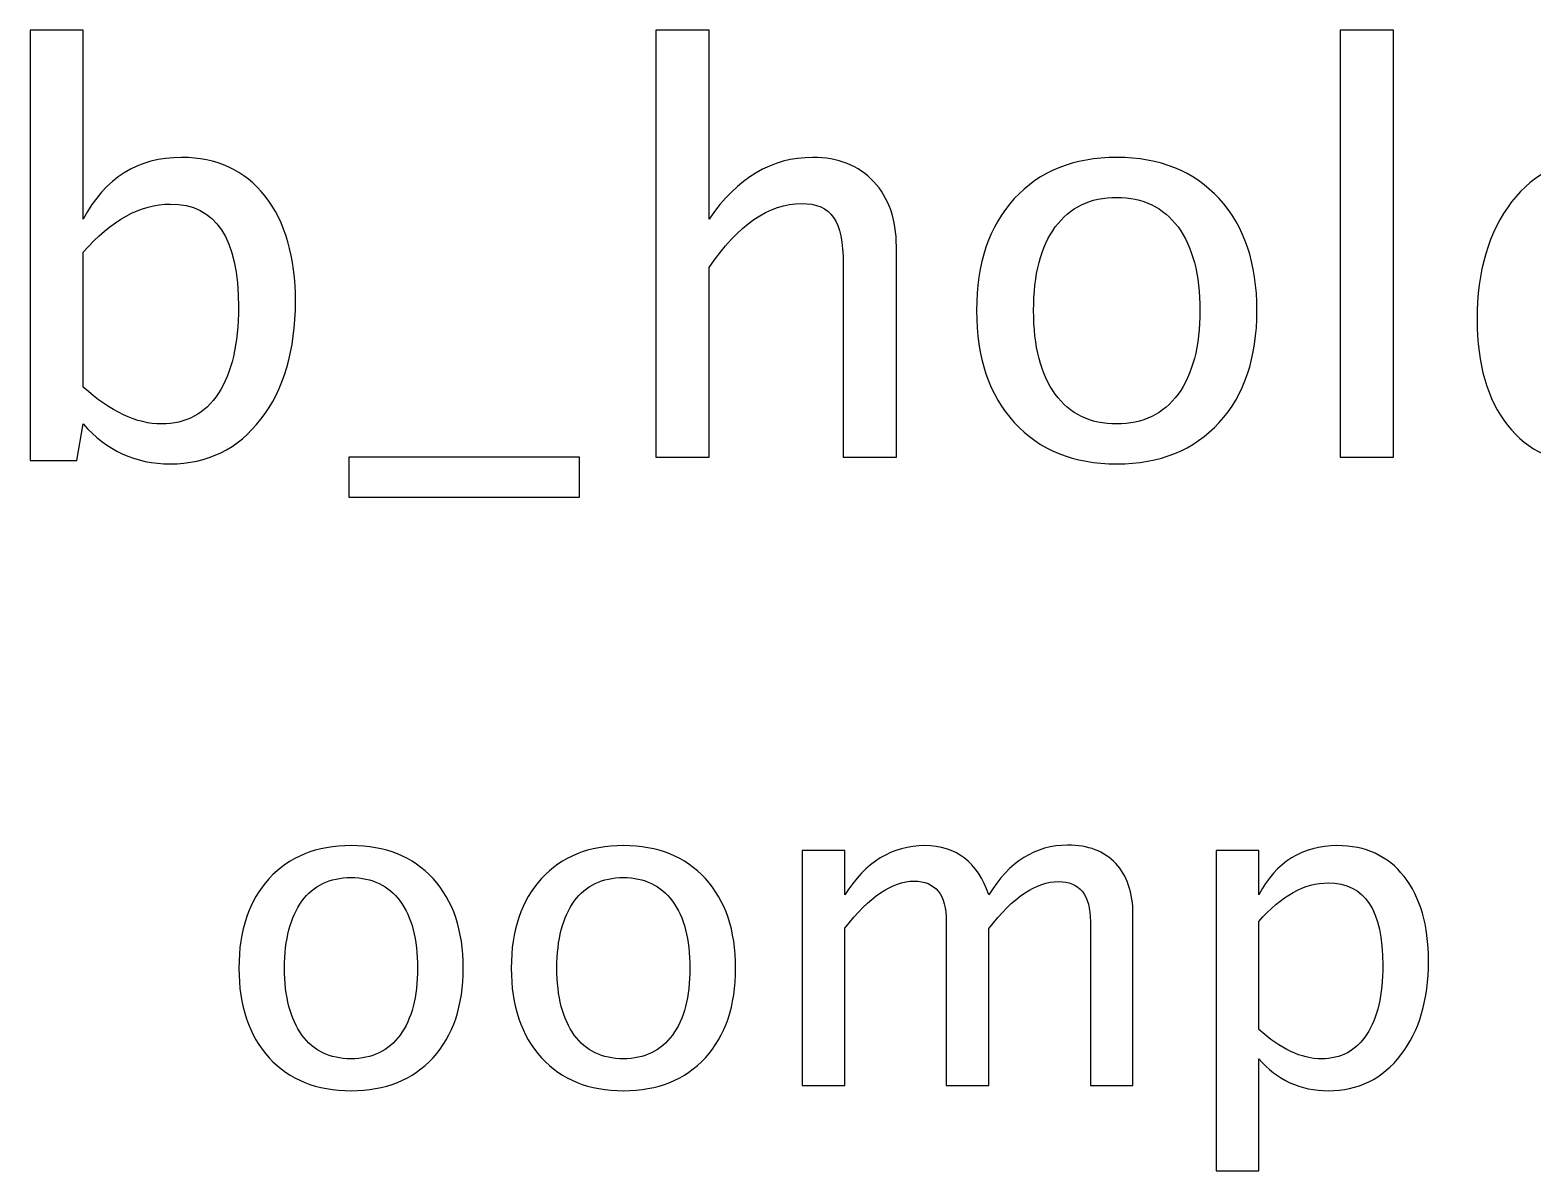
# Model space of a CAD drawing. Header units: centimetres. Extents: x -32.7 to 32.7, y -29.5 to 43.7.
# Drawn here: x -9 to -1.83, y 38.26 to 43.71 of the extents above; entities that cross this region are included whole.
import ezdxf

# ---------------------------------------------------------------- set-up
doc = ezdxf.new("R2010")
doc.units = ezdxf.units.CM
doc.header["$MEASUREMENT"] = 0
doc.layers.add('Layer 1', color=7, linetype='Continuous')

msp = doc.modelspace()

# ---------------------------------------------------------------- linework, layer by layer
at = {"layer": 'Layer 1'}
for points, knots in [([(-9.00175, 41.65457), (-9.00175, 41.65457), (-9.00175, 43.71037), (-9.00175, 43.71037), (-9.00175, 43.71037), (-9.00175, 43.71037), (-8.74775, 43.71037), (-8.74775, 43.71037), (-8.74775, 43.71037), (-8.74775, 43.71037), (-8.74775, 42.80771), (-8.74775, 42.80771), (-8.74775, 42.80771), (-8.64368, 43.00394), (-8.48714, 43.10183), (-8.27856, 43.10183), (-8.27856, 43.10183), (-8.10966, 43.10183), (-7.97693, 43.04054), (-7.87992, 42.91751), (-7.87992, 42.91751), (-7.7829, 42.79448), (-7.7344, 42.62647), (-7.7344, 42.41348), (-7.7344, 42.41348), (-7.7344, 42.18153), (-7.78952, 41.99411), (-7.89932, 41.85212), (-7.89932, 41.85212), (-8.00912, 41.70969), (-8.15376, 41.63869), (-8.3328, 41.63869), (-8.3328, 41.63869), (-8.49904, 41.63869), (-8.63751, 41.70219), (-8.74775, 41.82963), (-8.74775, 41.82963), (-8.74775, 41.82963), (-8.77862, 41.65457), (-8.77862, 41.65457), (-8.77862, 41.65457), (-8.77862, 41.65457), (-9.00175, 41.65457), (-9.00175, 41.65457)], [0, 0, 0, 0, 0.0833333, 0.0833333, 0.0833333, 0.0833333, 0.1666667, 0.1666667, 0.1666667, 0.1666667, 0.25, 0.25, 0.25, 0.25, 0.3333333, 0.3333333, 0.3333333, 0.3333333, 0.4166667, 0.4166667, 0.4166667, 0.4166667, 0.5, 0.5, 0.5, 0.5, 0.5833333, 0.5833333, 0.5833333, 0.5833333, 0.6666667, 0.6666667, 0.6666667, 0.6666667, 0.75, 0.75, 0.75, 0.75, 0.8333333, 0.8333333, 0.8333333, 0.8333333, 1, 1, 1, 1]), ([(-6.01373, 41.67044), (-6.01373, 41.67044), (-6.01373, 43.71037), (-6.01373, 43.71037), (-6.01373, 43.71037), (-6.01373, 43.71037), (-5.75973, 43.71037), (-5.75973, 43.71037), (-5.75973, 43.71037), (-5.75973, 43.71037), (-5.75973, 42.80771), (-5.75973, 42.80771), (-5.75973, 42.80771), (-5.62523, 43.00394), (-5.46031, 43.10183), (-5.2654, 43.10183), (-5.2654, 43.10183), (-5.14281, 43.10183), (-5.04536, 43.06347), (-4.97348, 42.9863), (-4.97348, 42.9863), (-4.9016, 42.90957), (-4.86544, 42.80594), (-4.86544, 42.6763), (-4.86544, 42.6763), (-4.86544, 42.6763), (-4.86544, 41.67044), (-4.86544, 41.67044), (-4.86544, 41.67044), (-4.86544, 41.67044), (-5.11944, 41.67044), (-5.11944, 41.67044), (-5.11944, 41.67044), (-5.11944, 41.67044), (-5.11944, 42.59339), (-5.11944, 42.59339), (-5.11944, 42.59339), (-5.11944, 42.69746), (-5.13487, 42.77155), (-5.1653, 42.81564), (-5.1653, 42.81564), (-5.19617, 42.86018), (-5.24688, 42.88223), (-5.31788, 42.88223), (-5.31788, 42.88223), (-5.47398, 42.88223), (-5.62127, 42.78037), (-5.75973, 42.57664), (-5.75973, 42.57664), (-5.75973, 42.57664), (-5.75973, 41.67044), (-5.75973, 41.67044), (-5.75973, 41.67044), (-5.75973, 41.67044), (-6.01373, 41.67044), (-6.01373, 41.67044)], [0, 0, 0, 0, 0.0666667, 0.0666667, 0.0666667, 0.0666667, 0.1333333, 0.1333333, 0.1333333, 0.1333333, 0.2, 0.2, 0.2, 0.2, 0.2666667, 0.2666667, 0.2666667, 0.2666667, 0.3333333, 0.3333333, 0.3333333, 0.3333333, 0.4, 0.4, 0.4, 0.4, 0.4666667, 0.4666667, 0.4666667, 0.4666667, 0.5333333, 0.5333333, 0.5333333, 0.5333333, 0.6, 0.6, 0.6, 0.6, 0.6666667, 0.6666667, 0.6666667, 0.6666667, 0.7333333, 0.7333333, 0.7333333, 0.7333333, 0.8, 0.8, 0.8, 0.8, 0.8666667, 0.8666667, 0.8666667, 0.8666667, 1, 1, 1, 1]), ([(-2.74613, 41.67044), (-2.74613, 41.67044), (-2.74613, 43.71037), (-2.74613, 43.71037), (-2.74613, 43.71037), (-2.74613, 43.71037), (-2.49213, 43.71037), (-2.49213, 43.71037), (-2.49213, 43.71037), (-2.49213, 43.71037), (-2.49213, 41.67044), (-2.49213, 41.67044), (-2.49213, 41.67044), (-2.49213, 41.67044), (-2.74613, 41.67044), (-2.74613, 41.67044)], [0, 0, 0, 0, 0.2, 0.2, 0.2, 0.2, 0.4, 0.4, 0.4, 0.4, 0.6, 0.6, 0.6, 0.6, 1, 1, 1, 1]), ([(-1.07926, 41.67044), (-1.07926, 41.67044), (-1.07926, 41.9337), (-1.07926, 41.9337), (-1.07926, 41.9337), (-1.18289, 41.73703), (-1.33899, 41.63869), (-1.54757, 41.63869), (-1.54757, 41.63869), (-1.71691, 41.63869), (-1.85008, 41.69999), (-1.94709, 41.82302), (-1.94709, 41.82302), (-2.04411, 41.94605), (-2.09262, 42.11406), (-2.09262, 42.32705), (-2.09262, 42.32705), (-2.09262, 42.55988), (-2.03749, 42.74729), (-1.92769, 42.88929), (-1.92769, 42.88929), (-1.81745, 43.03084), (-1.67281, 43.10183), (-1.49333, 43.10183), (-1.49333, 43.10183), (-1.32709, 43.10183), (-1.18862, 43.03833), (-1.07926, 42.91089), (-1.07926, 42.91089), (-1.07926, 42.91089), (-1.07926, 43.71037), (-1.07926, 43.71037), (-1.07926, 43.71037), (-1.07926, 43.71037), (-0.82526, 43.71037), (-0.82526, 43.71037), (-0.82526, 43.71037), (-0.82526, 43.71037), (-0.82526, 41.67044), (-0.82526, 41.67044), (-0.82526, 41.67044), (-0.82526, 41.67044), (-1.07926, 41.67044), (-1.07926, 41.67044)], [0, 0, 0, 0, 0.0833333, 0.0833333, 0.0833333, 0.0833333, 0.1666667, 0.1666667, 0.1666667, 0.1666667, 0.25, 0.25, 0.25, 0.25, 0.3333333, 0.3333333, 0.3333333, 0.3333333, 0.4166667, 0.4166667, 0.4166667, 0.4166667, 0.5, 0.5, 0.5, 0.5, 0.5833333, 0.5833333, 0.5833333, 0.5833333, 0.6666667, 0.6666667, 0.6666667, 0.6666667, 0.75, 0.75, 0.75, 0.75, 0.8333333, 0.8333333, 0.8333333, 0.8333333, 1, 1, 1, 1]), ([(-3.81328, 41.63869), (-4.01921, 41.63869), (-4.18237, 41.70439), (-4.30232, 41.8358), (-4.30232, 41.8358), (-4.4227, 41.96721), (-4.48268, 42.14581), (-4.48268, 42.37114), (-4.48268, 42.37114), (-4.48268, 42.59604), (-4.4227, 42.77419), (-4.30232, 42.90516), (-4.30232, 42.90516), (-4.18237, 43.03613), (-4.01921, 43.10183), (-3.81328, 43.10183), (-3.81328, 43.10183), (-3.60735, 43.10183), (-3.44419, 43.03613), (-3.32424, 42.90516), (-3.32424, 42.90516), (-3.20386, 42.77419), (-3.14389, 42.59604), (-3.14389, 42.37114), (-3.14389, 42.37114), (-3.14389, 42.14581), (-3.20386, 41.96721), (-3.32424, 41.8358), (-3.32424, 41.8358), (-3.44419, 41.70439), (-3.60735, 41.63869), (-3.81328, 41.63869)], [0, 0, 0, 0, 0.1111111, 0.1111111, 0.1111111, 0.1111111, 0.2222222, 0.2222222, 0.2222222, 0.2222222, 0.3333333, 0.3333333, 0.3333333, 0.3333333, 0.4444444, 0.4444444, 0.4444444, 0.4444444, 0.5555556, 0.5555556, 0.5555556, 0.5555556, 0.6666667, 0.6666667, 0.6666667, 0.6666667, 0.7777778, 0.7777778, 0.7777778, 0.7777778, 1, 1, 1, 1]), ([(-3.81372, 41.82919), (-3.68804, 41.82919), (-3.59015, 41.87637), (-3.52048, 41.97118), (-3.52048, 41.97118), (-3.45124, 42.06555), (-3.41641, 42.19917), (-3.41641, 42.37114), (-3.41641, 42.37114), (-3.41641, 42.54268), (-3.45124, 42.67586), (-3.52048, 42.77022), (-3.52048, 42.77022), (-3.59015, 42.86415), (-3.68804, 42.91133), (-3.81372, 42.91133), (-3.81372, 42.91133), (-3.93984, 42.91133), (-4.03773, 42.86415), (-4.10653, 42.77022), (-4.10653, 42.77022), (-4.17576, 42.67586), (-4.21015, 42.54268), (-4.21015, 42.37114), (-4.21015, 42.37114), (-4.21015, 42.19917), (-4.17576, 42.06555), (-4.10653, 41.97118), (-4.10653, 41.97118), (-4.03773, 41.87637), (-3.93984, 41.82919), (-3.81372, 41.82919)], [0, 0, 0, 0, 0.1111111, 0.1111111, 0.1111111, 0.1111111, 0.2222222, 0.2222222, 0.2222222, 0.2222222, 0.3333333, 0.3333333, 0.3333333, 0.3333333, 0.4444444, 0.4444444, 0.4444444, 0.4444444, 0.5555556, 0.5555556, 0.5555556, 0.5555556, 0.6666667, 0.6666667, 0.6666667, 0.6666667, 0.7777778, 0.7777778, 0.7777778, 0.7777778, 1, 1, 1, 1]), ([(-8.74775, 42.0047), (-8.61678, 41.88784), (-8.49199, 41.82919), (-8.37337, 41.82919), (-8.37337, 41.82919), (-8.25651, 41.82919), (-8.16611, 41.87814), (-8.10261, 41.97559), (-8.10261, 41.97559), (-8.03867, 42.07305), (-8.00692, 42.21019), (-8.00692, 42.38746), (-8.00692, 42.38746), (-8.00692, 42.71554), (-8.1154, 42.87958), (-8.33236, 42.87958), (-8.33236, 42.87958), (-8.47435, 42.87958), (-8.61281, 42.80286), (-8.74775, 42.64896), (-8.74775, 42.64896), (-8.74775, 42.64896), (-8.74775, 42.0047), (-8.74775, 42.0047)], [0, 0, 0, 0, 0.1428571, 0.1428571, 0.1428571, 0.1428571, 0.2857143, 0.2857143, 0.2857143, 0.2857143, 0.4285714, 0.4285714, 0.4285714, 0.4285714, 0.5714286, 0.5714286, 0.5714286, 0.5714286, 0.7142857, 0.7142857, 0.7142857, 0.7142857, 1, 1, 1, 1]), ([(-7.47952, 41.47994), (-7.47952, 41.47994), (-7.47952, 41.67044), (-7.47952, 41.67044), (-7.47952, 41.67044), (-7.47952, 41.67044), (-6.37885, 41.67044), (-6.37885, 41.67044), (-6.37885, 41.67044), (-6.37885, 41.67044), (-6.37885, 41.47994), (-6.37885, 41.47994), (-6.37885, 41.47994), (-6.37885, 41.47994), (-7.47952, 41.47994), (-7.47952, 41.47994)], [0, 0, 0, 0, 0.2, 0.2, 0.2, 0.2, 0.4, 0.4, 0.4, 0.4, 0.6, 0.6, 0.6, 0.6, 1, 1, 1, 1]), ([(-7.46899, 38.64504), (-7.63374, 38.64504), (-7.76427, 38.6976), (-7.86022, 38.80273), (-7.86022, 38.80273), (-7.95653, 38.90786), (-8.00451, 39.05074), (-8.00451, 39.231), (-8.00451, 39.231), (-8.00451, 39.41092), (-7.95653, 39.55344), (-7.86022, 39.65822), (-7.86022, 39.65822), (-7.76427, 39.76299), (-7.63374, 39.81556), (-7.46899, 39.81556), (-7.46899, 39.81556), (-7.30424, 39.81556), (-7.17372, 39.76299), (-7.07776, 39.65822), (-7.07776, 39.65822), (-6.98145, 39.55344), (-6.93347, 39.41092), (-6.93347, 39.231), (-6.93347, 39.231), (-6.93347, 39.05074), (-6.98145, 38.90786), (-7.07776, 38.80273), (-7.07776, 38.80273), (-7.17372, 38.6976), (-7.30424, 38.64504), (-7.46899, 38.64504)], [0, 0, 0, 0, 0.1111111, 0.1111111, 0.1111111, 0.1111111, 0.2222222, 0.2222222, 0.2222222, 0.2222222, 0.3333333, 0.3333333, 0.3333333, 0.3333333, 0.4444444, 0.4444444, 0.4444444, 0.4444444, 0.5555556, 0.5555556, 0.5555556, 0.5555556, 0.6666667, 0.6666667, 0.6666667, 0.6666667, 0.7777778, 0.7777778, 0.7777778, 0.7777778, 1, 1, 1, 1]), ([(-6.16865, 38.64504), (-6.3334, 38.64504), (-6.46393, 38.6976), (-6.55988, 38.80273), (-6.55988, 38.80273), (-6.65619, 38.90786), (-6.70417, 39.05074), (-6.70417, 39.231), (-6.70417, 39.231), (-6.70417, 39.41092), (-6.65619, 39.55344), (-6.55988, 39.65822), (-6.55988, 39.65822), (-6.46393, 39.76299), (-6.3334, 39.81556), (-6.16865, 39.81556), (-6.16865, 39.81556), (-6.0039, 39.81556), (-5.87338, 39.76299), (-5.77742, 39.65822), (-5.77742, 39.65822), (-5.68111, 39.55344), (-5.63313, 39.41092), (-5.63313, 39.231), (-5.63313, 39.231), (-5.63313, 39.05074), (-5.68111, 38.90786), (-5.77742, 38.80273), (-5.77742, 38.80273), (-5.87338, 38.6976), (-6.0039, 38.64504), (-6.16865, 38.64504)], [0, 0, 0, 0, 0.1111111, 0.1111111, 0.1111111, 0.1111111, 0.2222222, 0.2222222, 0.2222222, 0.2222222, 0.3333333, 0.3333333, 0.3333333, 0.3333333, 0.4444444, 0.4444444, 0.4444444, 0.4444444, 0.5555556, 0.5555556, 0.5555556, 0.5555556, 0.6666667, 0.6666667, 0.6666667, 0.6666667, 0.7777778, 0.7777778, 0.7777778, 0.7777778, 1, 1, 1, 1]), ([(-5.31493, 38.67044), (-5.31493, 38.67044), (-5.31493, 39.79228), (-5.31493, 39.79228), (-5.31493, 39.79228), (-5.31493, 39.79228), (-5.11173, 39.79228), (-5.11173, 39.79228), (-5.11173, 39.79228), (-5.11173, 39.79228), (-5.11173, 39.58026), (-5.11173, 39.58026), (-5.11173, 39.58026), (-5.0126, 39.73724), (-4.8856, 39.81556), (-4.73002, 39.81556), (-4.73002, 39.81556), (-4.58009, 39.81556), (-4.47814, 39.73724), (-4.42381, 39.58026), (-4.42381, 39.58026), (-4.3275, 39.73865), (-4.20191, 39.81768), (-4.04775, 39.81768), (-4.04775, 39.81768), (-3.94932, 39.81768), (-3.87277, 39.78875), (-3.81809, 39.73054), (-3.81809, 39.73054), (-3.76341, 39.67233), (-3.73589, 39.59084), (-3.73589, 39.48606), (-3.73589, 39.48606), (-3.73589, 39.48606), (-3.73589, 38.67044), (-3.73589, 38.67044), (-3.73589, 38.67044), (-3.73589, 38.67044), (-3.93909, 38.67044), (-3.93909, 38.67044), (-3.93909, 38.67044), (-3.93909, 38.67044), (-3.93909, 39.45255), (-3.93909, 39.45255), (-3.93909, 39.45255), (-3.93909, 39.58026), (-3.98989, 39.64411), (-4.09149, 39.64411), (-4.09149, 39.64411), (-4.19698, 39.64411), (-4.30775, 39.56967), (-4.42381, 39.42045), (-4.42381, 39.42045), (-4.42381, 39.42045), (-4.42381, 38.67044), (-4.42381, 38.67044), (-4.42381, 38.67044), (-4.42381, 38.67044), (-4.62701, 38.67044), (-4.62701, 38.67044), (-4.62701, 38.67044), (-4.62701, 38.67044), (-4.62701, 39.45326), (-4.62701, 39.45326), (-4.62701, 39.45326), (-4.62701, 39.58202), (-4.67852, 39.64622), (-4.78188, 39.64622), (-4.78188, 39.64622), (-4.88454, 39.64622), (-4.99461, 39.57144), (-5.11173, 39.42151), (-5.11173, 39.42151), (-5.11173, 39.42151), (-5.11173, 38.67044), (-5.11173, 38.67044), (-5.11173, 38.67044), (-5.11173, 38.67044), (-5.31493, 38.67044), (-5.31493, 38.67044)], [0, 0, 0, 0, 0.047619, 0.047619, 0.047619, 0.047619, 0.0952381, 0.0952381, 0.0952381, 0.0952381, 0.1428571, 0.1428571, 0.1428571, 0.1428571, 0.1904762, 0.1904762, 0.1904762, 0.1904762, 0.2380952, 0.2380952, 0.2380952, 0.2380952, 0.2857143, 0.2857143, 0.2857143, 0.2857143, 0.3333333, 0.3333333, 0.3333333, 0.3333333, 0.3809524, 0.3809524, 0.3809524, 0.3809524, 0.4285714, 0.4285714, 0.4285714, 0.4285714, 0.4761905, 0.4761905, 0.4761905, 0.4761905, 0.5238095, 0.5238095, 0.5238095, 0.5238095, 0.5714286, 0.5714286, 0.5714286, 0.5714286, 0.6190476, 0.6190476, 0.6190476, 0.6190476, 0.6666667, 0.6666667, 0.6666667, 0.6666667, 0.7142857, 0.7142857, 0.7142857, 0.7142857, 0.7619048, 0.7619048, 0.7619048, 0.7619048, 0.8095238, 0.8095238, 0.8095238, 0.8095238, 0.8571429, 0.8571429, 0.8571429, 0.8571429, 0.9047619, 0.9047619, 0.9047619, 0.9047619, 1, 1, 1, 1]), ([(-3.33867, 38.26192), (-3.33867, 38.26192), (-3.33867, 39.79228), (-3.33867, 39.79228), (-3.33867, 39.79228), (-3.33867, 39.79228), (-3.13547, 39.79228), (-3.13547, 39.79228), (-3.13547, 39.79228), (-3.13547, 39.79228), (-3.13547, 39.58026), (-3.13547, 39.58026), (-3.13547, 39.58026), (-3.05221, 39.73724), (-2.92698, 39.81556), (-2.76011, 39.81556), (-2.76011, 39.81556), (-2.625, 39.81556), (-2.51881, 39.76652), (-2.4412, 39.6681), (-2.4412, 39.6681), (-2.36359, 39.56967), (-2.32478, 39.43526), (-2.32478, 39.26487), (-2.32478, 39.26487), (-2.32478, 39.07931), (-2.36888, 38.92938), (-2.45672, 38.81578), (-2.45672, 38.81578), (-2.54457, 38.70184), (-2.66028, 38.64504), (-2.8035, 38.64504), (-2.8035, 38.64504), (-2.9365, 38.64504), (-3.04727, 38.69584), (-3.13547, 38.79779), (-3.13547, 38.79779), (-3.13547, 38.79779), (-3.13547, 38.26192), (-3.13547, 38.26192), (-3.13547, 38.26192), (-3.13547, 38.26192), (-3.33867, 38.26192), (-3.33867, 38.26192)], [0, 0, 0, 0, 0.0833333, 0.0833333, 0.0833333, 0.0833333, 0.1666667, 0.1666667, 0.1666667, 0.1666667, 0.25, 0.25, 0.25, 0.25, 0.3333333, 0.3333333, 0.3333333, 0.3333333, 0.4166667, 0.4166667, 0.4166667, 0.4166667, 0.5, 0.5, 0.5, 0.5, 0.5833333, 0.5833333, 0.5833333, 0.5833333, 0.6666667, 0.6666667, 0.6666667, 0.6666667, 0.75, 0.75, 0.75, 0.75, 0.8333333, 0.8333333, 0.8333333, 0.8333333, 1, 1, 1, 1]), ([(-7.46935, 38.79744), (-7.3688, 38.79744), (-7.29049, 38.83519), (-7.23475, 38.91103), (-7.23475, 38.91103), (-7.17936, 38.98653), (-7.15149, 39.09342), (-7.15149, 39.231), (-7.15149, 39.231), (-7.15149, 39.36824), (-7.17936, 39.47477), (-7.23475, 39.55027), (-7.23475, 39.55027), (-7.29049, 39.62541), (-7.3688, 39.66316), (-7.46935, 39.66316), (-7.46935, 39.66316), (-7.57024, 39.66316), (-7.64856, 39.62541), (-7.70359, 39.55027), (-7.70359, 39.55027), (-7.75898, 39.47477), (-7.78649, 39.36824), (-7.78649, 39.231), (-7.78649, 39.231), (-7.78649, 39.09342), (-7.75898, 38.98653), (-7.70359, 38.91103), (-7.70359, 38.91103), (-7.64856, 38.83519), (-7.57024, 38.79744), (-7.46935, 38.79744)], [0, 0, 0, 0, 0.1111111, 0.1111111, 0.1111111, 0.1111111, 0.2222222, 0.2222222, 0.2222222, 0.2222222, 0.3333333, 0.3333333, 0.3333333, 0.3333333, 0.4444444, 0.4444444, 0.4444444, 0.4444444, 0.5555556, 0.5555556, 0.5555556, 0.5555556, 0.6666667, 0.6666667, 0.6666667, 0.6666667, 0.7777778, 0.7777778, 0.7777778, 0.7777778, 1, 1, 1, 1]), ([(-6.16901, 38.79744), (-6.06846, 38.79744), (-5.99015, 38.83519), (-5.93441, 38.91103), (-5.93441, 38.91103), (-5.87902, 38.98653), (-5.85115, 39.09342), (-5.85115, 39.231), (-5.85115, 39.231), (-5.85115, 39.36824), (-5.87902, 39.47477), (-5.93441, 39.55027), (-5.93441, 39.55027), (-5.99015, 39.62541), (-6.06846, 39.66316), (-6.16901, 39.66316), (-6.16901, 39.66316), (-6.2699, 39.66316), (-6.34822, 39.62541), (-6.40325, 39.55027), (-6.40325, 39.55027), (-6.45864, 39.47477), (-6.48615, 39.36824), (-6.48615, 39.231), (-6.48615, 39.231), (-6.48615, 39.09342), (-6.45864, 38.98653), (-6.40325, 38.91103), (-6.40325, 38.91103), (-6.34822, 38.83519), (-6.2699, 38.79744), (-6.16901, 38.79744)], [0, 0, 0, 0, 0.1111111, 0.1111111, 0.1111111, 0.1111111, 0.2222222, 0.2222222, 0.2222222, 0.2222222, 0.3333333, 0.3333333, 0.3333333, 0.3333333, 0.4444444, 0.4444444, 0.4444444, 0.4444444, 0.5555556, 0.5555556, 0.5555556, 0.5555556, 0.6666667, 0.6666667, 0.6666667, 0.6666667, 0.7777778, 0.7777778, 0.7777778, 0.7777778, 1, 1, 1, 1]), ([(-3.13547, 38.93785), (-3.03069, 38.84436), (-2.93086, 38.79744), (-2.83596, 38.79744), (-2.83596, 38.79744), (-2.74247, 38.79744), (-2.67015, 38.8366), (-2.61935, 38.91456), (-2.61935, 38.91456), (-2.5682, 38.99253), (-2.5428, 39.10224), (-2.5428, 39.24406), (-2.5428, 39.24406), (-2.5428, 39.50652), (-2.62959, 39.63776), (-2.80315, 39.63776), (-2.80315, 39.63776), (-2.91675, 39.63776), (-3.02752, 39.57637), (-3.13547, 39.45326), (-3.13547, 39.45326), (-3.13547, 39.45326), (-3.13547, 38.93785), (-3.13547, 38.93785)], [0, 0, 0, 0, 0.1428571, 0.1428571, 0.1428571, 0.1428571, 0.2857143, 0.2857143, 0.2857143, 0.2857143, 0.4285714, 0.4285714, 0.4285714, 0.4285714, 0.5714286, 0.5714286, 0.5714286, 0.5714286, 0.7142857, 0.7142857, 0.7142857, 0.7142857, 1, 1, 1, 1])]:
    msp.add_open_spline(points, degree=3, knots=knots, dxfattribs=at)

doc.saveas('drawing.dxf')
